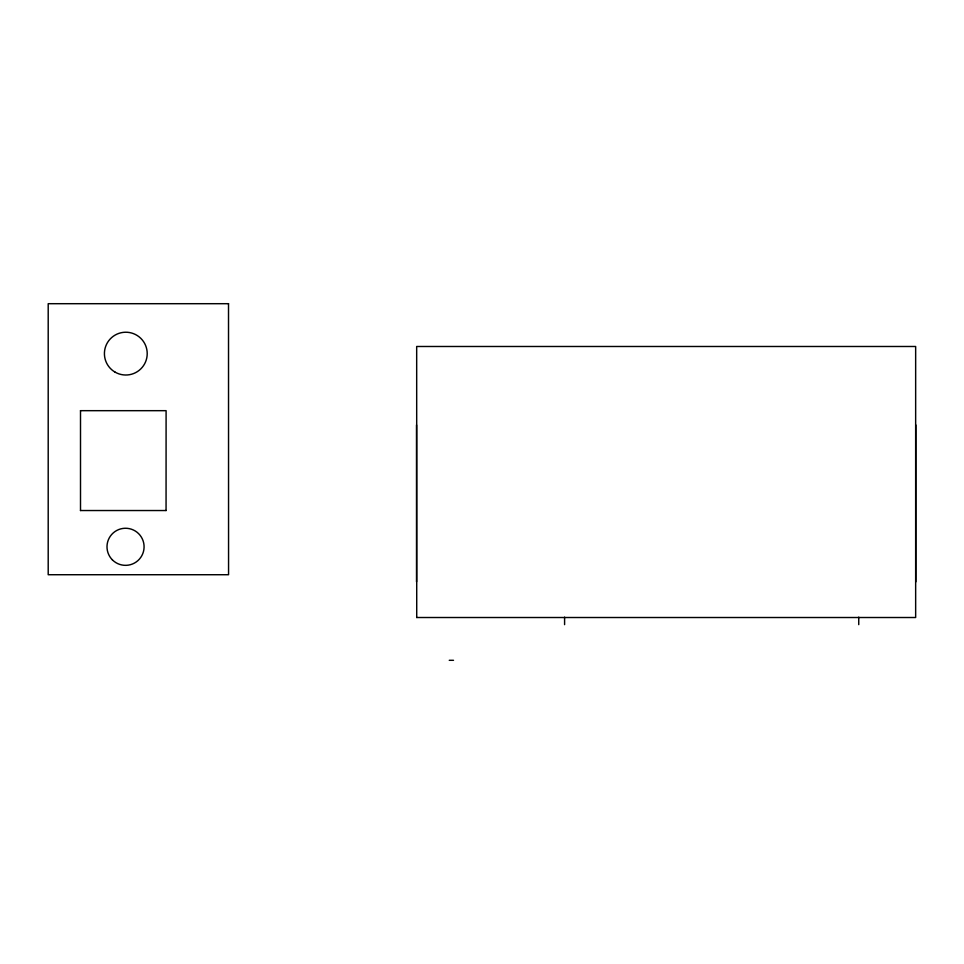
<?xml version="1.0" encoding="UTF-8"?>
<svg xmlns="http://www.w3.org/2000/svg" width="964" height="964" viewBox="0 0 964 964"><rect width="100%" height="100%" fill="white"/><g stroke="black" fill="none" stroke-linecap="round" stroke-linejoin="round"><path stroke-width="1.45" d="M80.47 410.676L166.097 410.676L166.061 510.534M80.47 510.534L166.097 510.534M416.677 617.514L915.655 617.514L915.655 346.486L416.677 346.486L416.725 617.514M449.248 660.304L453.502 660.304M915.8 424.943L915.8 581.858M858.743 617.141L858.743 624.648M564.591 617.141L564.591 624.648M416.532 424.943L416.532 581.858M80.506 410.676L80.506 510.534M228.564 303.696L48.2 303.696L48.2 574.725L228.564 574.725L228.516 303.696M115.114 372.152A21.401 21.401 0 0 0 147.215 353.619A21.401 21.401 0 0 0 115.114 335.086A21.401 21.401 0 0 0 115.114 372.152M112.427 559.915A18.545 18.545 0 0 0 143.455 551.601A18.545 18.545 0 0 0 120.741 528.887A18.545 18.545 0 0 0 112.427 559.915"/></g></svg>
